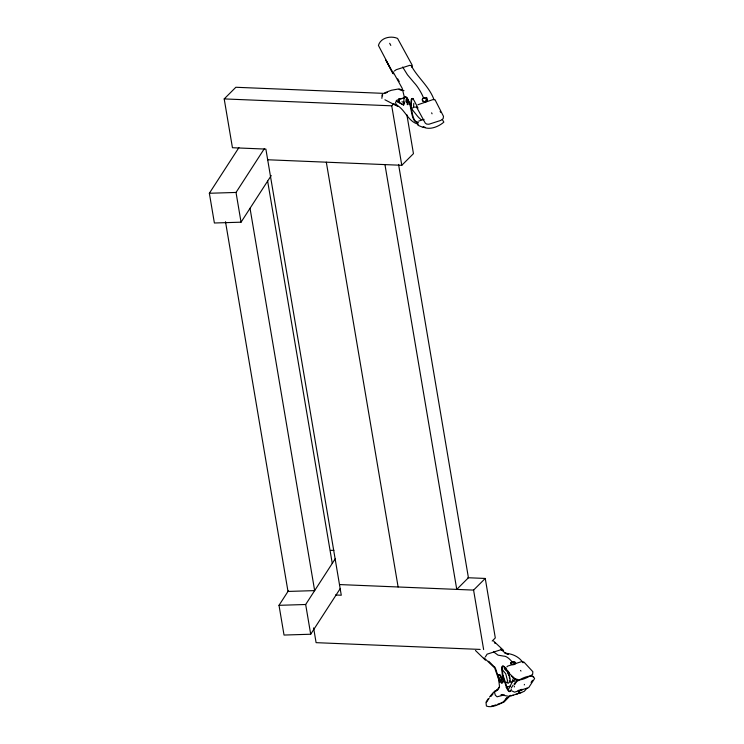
<?xml version="1.0" encoding="UTF-8"?>
<svg xmlns="http://www.w3.org/2000/svg" width="744" height="744" viewBox="0 0 744 744"><rect width="100%" height="100%" fill="white"/><g stroke="black" fill="none" stroke-linecap="round" stroke-linejoin="round"><path stroke-width="1.12" d="M514.337 686.954L514.346 686.135M404.355 102.03L403.732 104.951L396.478 100.886M418.277 122.407L416.194 121.635A5.84 1.879 72.2 0 1 412.688 115.153L410.66 105.415L411.209 99.566A5.84 1.879 72.2 0 1 414.408 101.1L418.007 108.085M417.756 122.583L415.663 121.802A5.84 1.879 72.2 0 1 412.167 115.32C410.493 109.07 410.511 101.203 405.285 96.581L404.411 96.683L404.011 98.041L403.574 105.053L395.948 101.054M407.582 103.109L406.587 100.459L406.484 101.761A1.469 0.474 72.2 0 0 407.377 103.249M485.367 656.961L487.088 654.171L500.573 649.847L502.395 650.535L500.796 648.945M411.869 67.267L412.278 65.323L397.566 38.409C390.74 35.48 380.677 37.6 378.426 45.431L393.325 73.833L385.857 60.134L392.934 73.349M423.671 98.18L421.922 94.33A35.712 11.504 72.2 0 0 414.296 82.91L407.47 74.809L402.662 67.034M425.67 101.621L425.596 101.919A2.334 1.962 14.2 0 1 424.415 102.012M426.731 97.427L425.931 100.524A7.44 2.399 72.2 0 1 425.438 102.002M426.991 98.282L426.461 100.356A7.44 2.399 72.2 0 1 425.968 101.835M513.137 678.891L512.058 681.904L510.375 682.267L509.231 680.853M382.351 95.902L382.714 94.674M524.288 684.926L524.455 684.378M532.546 680.286L531.067 682.443M399.584 101.342L399.277 102.328L398.821 98.85L404.429 98.171M382.128 94.721L381.895 98.375M506.952 682.267L507.52 680.862L505.743 673.729L501.921 669.219M516.02 678.677L514.188 681.402L512.532 680.89M514.802 684.21L517.303 679.253M508.459 689.409L513.007 680.481M499.484 687.019L498.489 688.814L495.206 691.688M488.064 698.876L485.981 702.271L486.409 706.075C492.37 708.223 498.582 704.215 504.014 702.066L510.514 695.333M271.234 175.538L241.047 222.186L214.384 222.995L209.362 193.263L238.917 147.591M241.047 222.186L236.025 192.445L264.315 148.716M340.25 588.56L310.694 634.232L284.031 635.051L279.009 605.318L288.44 590.745M310.694 634.232L305.672 604.5L335.228 558.828M511.165 688.126L513.183 685.038M511.37 689.446L510.124 691.306A5.84 1.879 72.2 0 1 506.608 687.865L503.428 678.128A7.44 2.399 72.2 0 0 502.646 676.231M486.548 702.122L487.794 700.448M491.068 696.319L493.077 693.799M527.04 688.191L524.241 691.334L519.861 693.055M488.018 699.76L489.134 698.393M489.506 697.063L493.765 691.957M504.014 701.071L506.869 697.863M514.55 684.257L515.741 683.001M514.16 683.708C517.508 680.193 531.867 672.148 534.638 678.528L528.696 687.623L514.55 692.162L511.714 690.851M335.516 594.986L341.282 595.228L265.878 149.098L232.444 147.721L224.195 98.915L235.857 87.271L383.755 93.372M224.195 98.915L391.735 105.825L394.069 103.5M267.673 159.765L401.788 165.298L413.45 153.655L406.884 114.771M339.478 584.561L473.584 590.094L485.255 578.451L495.309 637.924L492.193 641.03M394.394 71.015L396.245 69.685L409.73 65.351L411.246 65.602M506.794 666.959L507.752 666.075L521.897 661.528L522.967 661.76L524.046 662.169L532.862 671.72L532.63 674.417C527.05 677.914 516.922 683.708 511.956 676.315L515.527 679.542L506.078 670.242M417.933 104.737L433.175 99.519L434.998 99.677L443.498 116.362L443.126 118.696L440.82 120.407L428.897 124.239L426.665 124.099L425.233 123.076L416.463 106.913M494.676 691.864L497.969 688.981L499.531 686.554L498.313 676.901M412.009 108.28L413.506 107.462L413.803 103.351M502.014 682.946L502.916 682.453L503.456 680.741L502.274 669.051A5.84 1.879 72.2 0 1 504.274 666.643L506.655 669.172M506.022 698.458L507.687 697.602M500.833 703.052L503.307 701.88M384.425 92.898L391.353 90.275L398.97 88.899L404.001 90.666M384.648 93.521L387.243 92.377M497.513 704.363L500.005 703.378M502.795 694.468L500.991 694.85L508.738 696.328L513.248 695.166M396.71 100.263L403.936 97.948M418.667 121.105L424.08 119.365M494.602 691.083L497.764 690.069M506.18 687.372L510.384 686.014M504.441 694.887L497.094 696.803L495.346 695.24L494.416 692.115M511.435 695.761L521.674 692.459M494.286 705.405L495.895 704.884M491.486 706.056L493.346 705.619M404.931 96.515L407.108 97.52L410.66 105.415M209.362 193.263L236.025 192.445M330.448 550.402L333.926 550.29M279.009 605.318L305.672 604.5M414.055 107.117L415.784 107.145M467.911 577.735L485.255 578.451M480.178 649.419L316.098 642.658L313.605 627.899M401.955 101.761L404.717 102.765M418.184 124.146C407.935 121.691 405.21 109.489 396.394 104.885M397.919 106.457L384.918 99.78M399.091 89.41L401.872 90.582M506.748 682.555L508.347 683.252L510.319 680.648L509.547 676.054L507.241 671.051L504.227 668.828M394.599 104.402L397.38 105.676L395.957 104.048L395.538 102.16M494.388 642.76L495.206 643.393M442.355 119.663L443.852 122.109C438.932 126.508 429.707 130.507 423.094 126.917L425.401 127.494L422.973 127.354L418.007 125.318L417.431 122.834M493.607 641.077L503.446 650.284L503.53 651.037M502.349 650.535L504.692 652.655L508.459 654.357L504.981 653.223C512.17 653.688 518.959 656.468 523.069 662.792M493.532 651.846L498.061 655.148L503.669 656.115A35.712 11.504 72.2 0 1 510.589 660.198L512.216 661.918A2.334 1.246 -5.5 0 1 515.527 662.923A2.334 1.246 -5.5 0 1 511.881 664.094A2.334 1.246 -5.5 0 1 512.216 661.918L512.263 662.411M488.687 661.221L494.221 666.791M485.488 660.216L475.453 650.479M484.102 657.863L494.667 667.889L499.029 680.397L501.493 683.122L502.395 682.629L502.935 680.909L501.744 669.219A5.84 1.879 72.2 0 1 503.744 666.81L506.134 669.349M506.608 669.87L508.152 671.469M507.138 670.325L509.305 672.771M398.486 99.175L399.268 100.124M411.107 108.206L416.101 114.418A35.712 11.504 72.2 0 0 421.123 119.617M520.502 670.409L520.986 671.079M494.686 666.996L495.197 667.721M411.181 65.546C417.663 77.795 429.334 86.481 434.068 99.863M397.705 78.864L399.203 81.552M392.804 71.415L402.178 88.248L404.383 97.287M389.679 43.291L390.805 45.421M507.464 672.371L509.147 676.036M510.989 662.644L511.444 663.685M440.15 111.33L440.578 112.316M431.632 112.828L432.059 113.813M519.712 690.293L518.949 692.283A35.712 11.504 72.2 0 1 515.648 694.403M498.471 677.486L499.559 680.23M495.653 668.763L497.383 674.213M499.15 677.812L501.038 681.234L501.754 679.663L500.935 676.287A3.506 1.125 72.2 0 0 498.815 676.008M391.735 105.825L401.788 165.298M473.584 590.094L483.637 649.568M398.561 164.405L468.422 577.753L456.76 589.397L384.955 164.601M326.318 162.183L398.114 586.979M267.635 181.09L332.261 563.413M250.031 208.301L314.656 590.615L287.993 591.434L225.497 221.712M509.296 676.938L509.603 678.761M405.973 101.668L406.159 99.101L407.972 102.049L408.158 104.355A2.92 0.939 72.2 0 1 407.126 104.169M499.289 679.96L499.568 682.136M514.197 664.039L514.244 664.531A2.334 1.246 -5.5 0 1 510.933 663.75A2.334 1.246 -5.5 0 1 513.844 662.225A2.334 1.246 -5.5 0 1 515.164 664.057M521.795 689.316A2.334 0.549 -22.5 0 1 518.14 690.488M522.548 689.363A2.334 0.549 -22.5 0 1 519.405 690.962A2.334 0.549 -22.5 0 1 518.875 690.237M510.654 691.139A5.84 1.879 72.2 0 1 507.129 687.698L503.948 677.961A7.44 2.399 72.2 0 0 502.739 675.208M423.289 101.575A2.334 1.962 14.2 0 1 422.741 98.766A2.334 1.962 14.2 0 1 425.977 98.524A2.334 1.962 14.2 0 1 426.517 101.333M412.083 98.636A5.84 1.879 72.2 0 0 411.739 99.398L411.19 105.257A7.44 2.399 72.2 0 1 410.697 106.745M412.641 98.413A5.84 1.879 72.2 0 1 413.348 98.747M532.769 676.37L532.351 676.147L533.587 676.826L532.769 676.37M498.443 676.119A3.506 1.125 72.2 0 0 500.851 681.29A3.506 1.125 72.2 0 0 500.563 676.408A3.506 1.125 72.2 0 0 498.443 676.119M422.601 100.421A2.334 1.962 14.2 0 0 426.6 101.026A2.334 1.962 14.2 0 0 424.926 97.78A2.334 1.962 14.2 0 0 422.601 100.421"/></g></svg>
